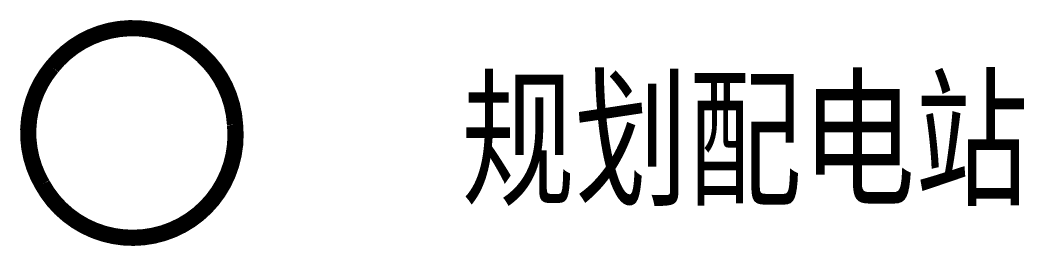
# Model space of a CAD drawing. Header units: millimetres. Extents: x -3.6 to 28.1, y -3.6 to 3.5.
import ezdxf

# ---------------------------------------------------------------- set-up
doc = ezdxf.new("R2010")
doc.units = ezdxf.units.MM
doc.linetypes.add('CONTINOUS', pattern=[0])
doc.layers.add('设施图块', color=7, linetype='Continuous')
doc.styles.add('设施块标注', font='SIMFANG.TTF', dxfattribs={"width": 0.75})

msp = doc.modelspace()

# ---------------------------------------------------------------- linework, layer by layer
at = {"layer": '设施图块', "color": 1, "const_width": 0.512}
msp.add_lwpolyline([(-2.541, 2.014, -0.688337), (3.236, 0.195, -0.817323), (-2.85, -1.693, -0.317257), (-2.541, 2.014, 1151.700502)], format="xyb", dxfattribs=at)

# ---------------------------------------------------------------- texts
at = {"layer": '设施图块', "linetype": 'CONTINOUS', "style": '设施块标注', "width": 0.75}
msp.add_attdef('规划配电站', (10.382, -1.999), '规划配电站', height=3.5, dxfattribs=at)

doc.saveas('drawing.dxf')
